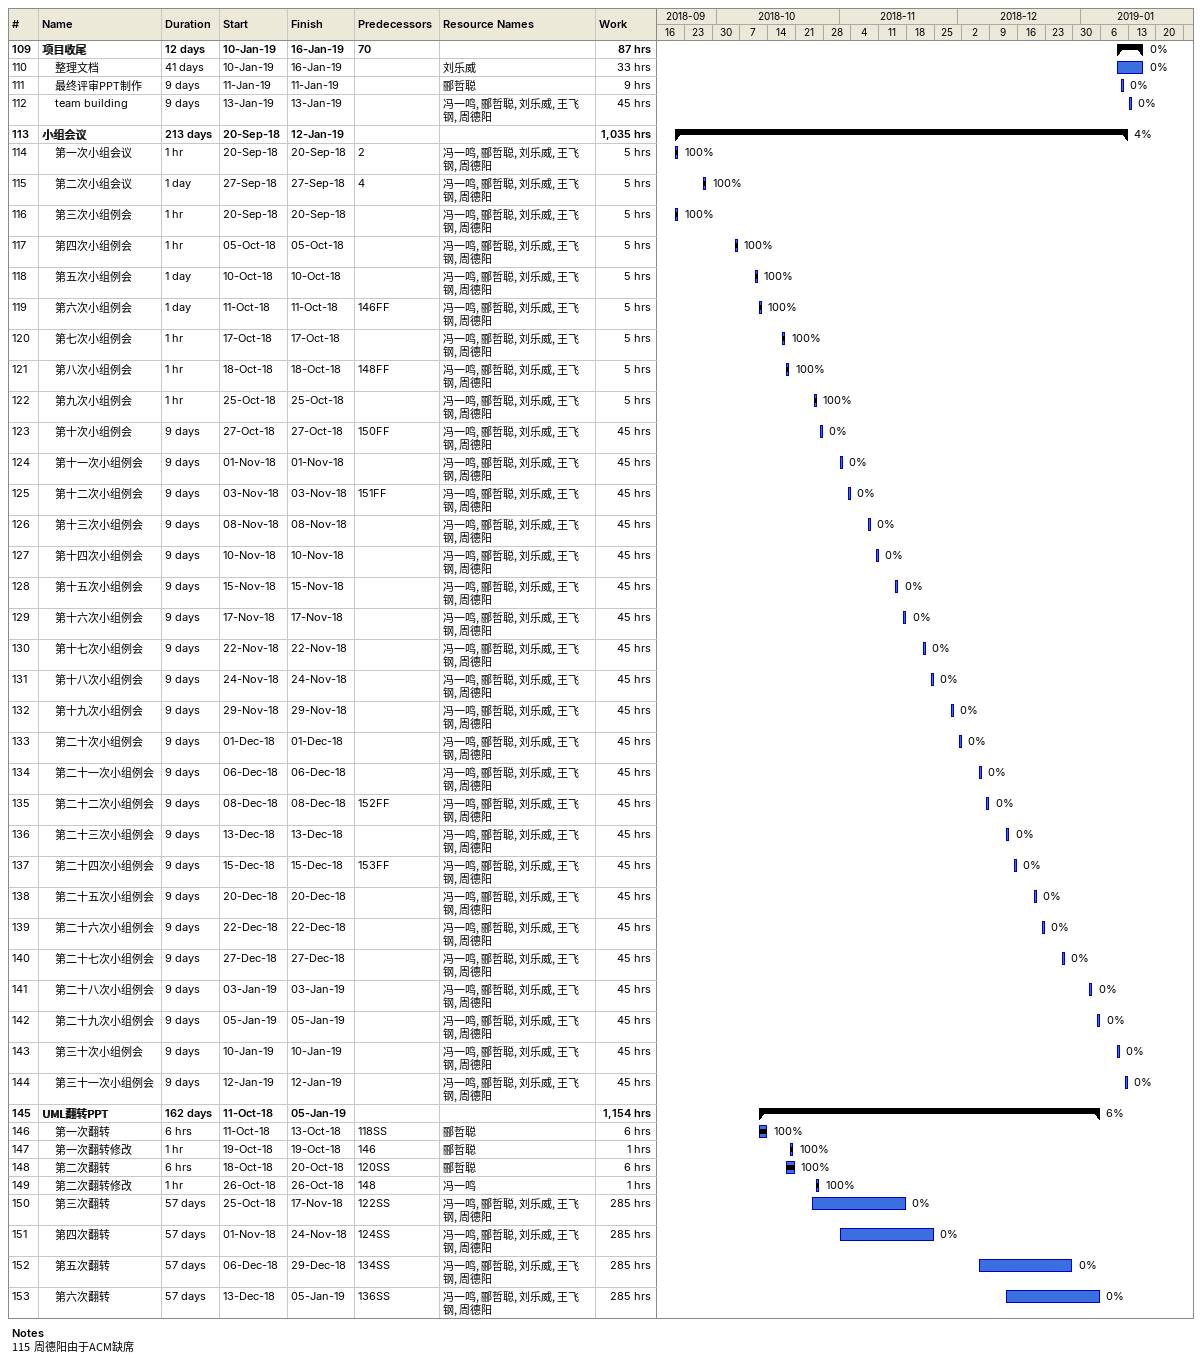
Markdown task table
| ID | Level | Task | Duration | Start | Finish | Predecessors | Resources | % complete | Work (h) |
|---|---|---|---|---|---|---|---|---|---|
| 109 | 1 | **项目收尾** | 12d | 2019-01-10 | 2019-01-16 | 70 |  | 0 | 87 |
| 110 | 2 | 整理文档 | 41d | 2019-01-10 | 2019-01-16 |  | 刘乐威 | 0 | 33 |
| 111 | 2 | 最终评审PPT制作 | 9d | 2019-01-11 | 2019-01-11 |  | 郦哲聪 | 0 | 9 |
| 112 | 2 | team building | 9d | 2019-01-13 | 2019-01-13 |  | 冯一鸣, 郦哲聪, 刘乐威, 王飞钢, 周德阳 | 0 | 45 |
| 113 | 1 | **小组会议** | 213d | 2018-09-20 | 2019-01-12 |  |  | 4 | 1035 |
| 114 | 2 | 第一次小组会议 | 1h | 2018-09-20 | 2018-09-20 | 2 | 冯一鸣, 郦哲聪, 刘乐威, 王飞钢, 周德阳 | 100 | 5 |
| 115 | 2 | 第二次小组会议 | 1d | 2018-09-27 | 2018-09-27 | 4 | 冯一鸣, 郦哲聪, 刘乐威, 王飞钢, 周德阳 | 100 | 5 |
| 116 | 2 | 第三次小组例会 | 1h | 2018-09-20 | 2018-09-20 |  | 冯一鸣, 郦哲聪, 刘乐威, 王飞钢, 周德阳 | 100 | 5 |
| 117 | 2 | 第四次小组例会 | 1h | 2018-10-05 | 2018-10-05 |  | 冯一鸣, 郦哲聪, 刘乐威, 王飞钢, 周德阳 | 100 | 5 |
| 118 | 2 | 第五次小组例会 | 1d | 2018-10-10 | 2018-10-10 |  | 冯一鸣, 郦哲聪, 刘乐威, 王飞钢, 周德阳 | 100 | 5 |
| 119 | 2 | 第六次小组例会 | 1d | 2018-10-11 | 2018-10-11 | 146FF | 冯一鸣, 郦哲聪, 刘乐威, 王飞钢, 周德阳 | 100 | 5 |
| 120 | 2 | 第七次小组例会 | 1h | 2018-10-17 | 2018-10-17 |  | 冯一鸣, 郦哲聪, 刘乐威, 王飞钢, 周德阳 | 100 | 5 |
| 121 | 2 | 第八次小组例会 | 1h | 2018-10-18 | 2018-10-18 | 148FF | 冯一鸣, 郦哲聪, 刘乐威, 王飞钢, 周德阳 | 100 | 5 |
| 122 | 2 | 第九次小组例会 | 1h | 2018-10-25 | 2018-10-25 |  | 冯一鸣, 郦哲聪, 刘乐威, 王飞钢, 周德阳 | 100 | 5 |
| 123 | 2 | 第十次小组例会 | 9d | 2018-10-27 | 2018-10-27 | 150FF | 冯一鸣, 郦哲聪, 刘乐威, 王飞钢, 周德阳 | 0 | 45 |
| 124 | 2 | 第十一次小组例会 | 9d | 2018-11-01 | 2018-11-01 |  | 冯一鸣, 郦哲聪, 刘乐威, 王飞钢, 周德阳 | 0 | 45 |
| 125 | 2 | 第十二次小组例会 | 9d | 2018-11-03 | 2018-11-03 | 151FF | 冯一鸣, 郦哲聪, 刘乐威, 王飞钢, 周德阳 | 0 | 45 |
| 126 | 2 | 第十三次小组例会 | 9d | 2018-11-08 | 2018-11-08 |  | 冯一鸣, 郦哲聪, 刘乐威, 王飞钢, 周德阳 | 0 | 45 |
| 127 | 2 | 第十四次小组例会 | 9d | 2018-11-10 | 2018-11-10 |  | 冯一鸣, 郦哲聪, 刘乐威, 王飞钢, 周德阳 | 0 | 45 |
| 128 | 2 | 第十五次小组例会 | 9d | 2018-11-15 | 2018-11-15 |  | 冯一鸣, 郦哲聪, 刘乐威, 王飞钢, 周德阳 | 0 | 45 |
| 129 | 2 | 第十六次小组例会 | 9d | 2018-11-17 | 2018-11-17 |  | 冯一鸣, 郦哲聪, 刘乐威, 王飞钢, 周德阳 | 0 | 45 |
| 130 | 2 | 第十七次小组例会 | 9d | 2018-11-22 | 2018-11-22 |  | 冯一鸣, 郦哲聪, 刘乐威, 王飞钢, 周德阳 | 0 | 45 |
| 131 | 2 | 第十八次小组例会 | 9d | 2018-11-24 | 2018-11-24 |  | 冯一鸣, 郦哲聪, 刘乐威, 王飞钢, 周德阳 | 0 | 45 |
| 132 | 2 | 第十九次小组例会 | 9d | 2018-11-29 | 2018-11-29 |  | 冯一鸣, 郦哲聪, 刘乐威, 王飞钢, 周德阳 | 0 | 45 |
| 133 | 2 | 第二十次小组例会 | 9d | 2018-12-01 | 2018-12-01 |  | 冯一鸣, 郦哲聪, 刘乐威, 王飞钢, 周德阳 | 0 | 45 |
| 134 | 2 | 第二十一次小组例会 | 9d | 2018-12-06 | 2018-12-06 |  | 冯一鸣, 郦哲聪, 刘乐威, 王飞钢, 周德阳 | 0 | 45 |
| 135 | 2 | 第二十二次小组例会 | 9d | 2018-12-08 | 2018-12-08 | 152FF | 冯一鸣, 郦哲聪, 刘乐威, 王飞钢, 周德阳 | 0 | 45 |
| 136 | 2 | 第二十三次小组例会 | 9d | 2018-12-13 | 2018-12-13 |  | 冯一鸣, 郦哲聪, 刘乐威, 王飞钢, 周德阳 | 0 | 45 |
| 137 | 2 | 第二十四次小组例会 | 9d | 2018-12-15 | 2018-12-15 | 153FF | 冯一鸣, 郦哲聪, 刘乐威, 王飞钢, 周德阳 | 0 | 45 |
| 138 | 2 | 第二十五次小组例会 | 9d | 2018-12-20 | 2018-12-20 |  | 冯一鸣, 郦哲聪, 刘乐威, 王飞钢, 周德阳 | 0 | 45 |
| 139 | 2 | 第二十六次小组例会 | 9d | 2018-12-22 | 2018-12-22 |  | 冯一鸣, 郦哲聪, 刘乐威, 王飞钢, 周德阳 | 0 | 45 |
| 140 | 2 | 第二十七次小组例会 | 9d | 2018-12-27 | 2018-12-27 |  | 冯一鸣, 郦哲聪, 刘乐威, 王飞钢, 周德阳 | 0 | 45 |
| 141 | 2 | 第二十八次小组例会 | 9d | 2019-01-03 | 2019-01-03 |  | 冯一鸣, 郦哲聪, 刘乐威, 王飞钢, 周德阳 | 0 | 45 |
| 142 | 2 | 第二十九次小组例会 | 9d | 2019-01-05 | 2019-01-05 |  | 冯一鸣, 郦哲聪, 刘乐威, 王飞钢, 周德阳 | 0 | 45 |
| 143 | 2 | 第三十次小组例会 | 9d | 2019-01-10 | 2019-01-10 |  | 冯一鸣, 郦哲聪, 刘乐威, 王飞钢, 周德阳 | 0 | 45 |
| 144 | 2 | 第三十一次小组例会 | 9d | 2019-01-12 | 2019-01-12 |  | 冯一鸣, 郦哲聪, 刘乐威, 王飞钢, 周德阳 | 0 | 45 |
| 145 | 1 | **UML翻转PPT** | 162d | 2018-10-11 | 2019-01-05 |  |  | 6 | 1154 |
| 146 | 2 | 第一次翻转 | 6h | 2018-10-11 | 2018-10-13 | 118SS | 郦哲聪 | 100 | 6 |
| 147 | 2 | 第一次翻转修改 | 1h | 2018-10-19 | 2018-10-19 | 146 | 郦哲聪 | 100 | 1 |
| 148 | 2 | 第二次翻转 | 6h | 2018-10-18 | 2018-10-20 | 120SS | 郦哲聪 | 100 | 6 |
| 149 | 2 | 第二次翻转修改 | 1h | 2018-10-26 | 2018-10-26 | 148 | 冯一鸣 | 100 | 1 |
| 150 | 2 | 第三次翻转 | 57d | 2018-10-25 | 2018-11-17 | 122SS | 冯一鸣, 郦哲聪, 刘乐威, 王飞钢, 周德阳 | 0 | 285 |
| 151 | 2 | 第四次翻转 | 57d | 2018-11-01 | 2018-11-24 | 124SS | 冯一鸣, 郦哲聪, 刘乐威, 王飞钢, 周德阳 | 0 | 285 |
| 152 | 2 | 第五次翻转 | 57d | 2018-12-06 | 2018-12-29 | 134SS | 冯一鸣, 郦哲聪, 刘乐威, 王飞钢, 周德阳 | 0 | 285 |
| 153 | 2 | 第六次翻转 | 57d | 2018-12-13 | 2019-01-05 | 136SS | 冯一鸣, 郦哲聪, 刘乐威, 王飞钢, 周德阳 | 0 | 285 |

Notes
- 115: 周德阳由于ACM缺席
